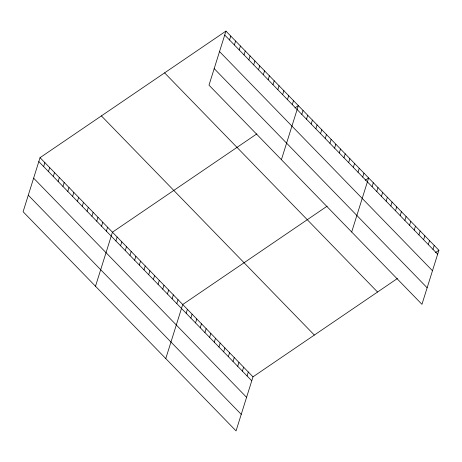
<?xml version="1.0" encoding="UTF-8"?>
<svg xmlns="http://www.w3.org/2000/svg" width="462" height="462" viewBox="0 0 462 462"><rect width="100%" height="100%" fill="white"/><g stroke="black" fill="none" stroke-linecap="round" stroke-linejoin="round"><path stroke-width="0.69" d="M225.947 31.098L209.003 85.164L421.956 304.325L438.9 250.26L225.947 31.098L40.044 157.675L23.1 211.74L236.053 430.902L252.997 376.836L397.436 278.494M43.636 166.58L44.872 162.641M48.464 171.546L49.7 167.608M53.292 176.513L54.522 172.574M58.12 181.479L59.35 177.547M62.942 186.446L64.178 182.513M67.77 191.418L69.005 187.48M72.598 196.385L73.833 192.446M77.425 201.351L78.661 197.413M82.253 206.318L83.483 202.385M87.081 211.284L88.311 207.351M91.903 216.256L93.139 212.318M96.731 221.223L97.967 217.284M101.559 226.189L102.795 222.251M106.387 231.156L107.617 227.223M95.501 286.255L112.445 232.19L256.884 133.847M115.898 240.945L117.134 237.012M120.582 245.767L121.818 241.834M125.266 250.589L126.501 246.65M129.955 255.411L131.185 251.472M134.638 260.233L135.874 256.295M139.322 265.055L140.558 261.117M144.005 269.877L145.241 265.939M148.695 274.699L149.925 270.761M153.378 279.516L154.608 275.583M229.545 40.003L230.775 36.065M158.062 284.338L159.298 280.405M234.367 44.97L235.603 41.031M162.745 289.16L163.981 285.227M239.195 49.936L240.431 46.004M167.435 293.982L168.665 290.049M244.023 54.903L245.258 50.97M172.118 298.804L173.348 294.866M248.851 59.875L250.081 55.937M176.802 303.626L178.037 299.688M253.678 64.842L254.909 60.903M165.777 358.576L182.721 304.51L327.16 206.168M258.506 69.808L259.736 65.87M186.174 313.271L187.405 309.332M263.328 74.775L264.564 70.842M190.858 318.093L192.088 314.154M268.156 79.741L269.392 75.808M195.542 322.915L196.777 318.976M272.984 84.713L274.22 80.775M200.225 327.731L201.461 323.798M277.812 89.68L279.042 85.741M204.914 332.553L206.144 328.621M282.64 94.646L283.87 90.708M209.598 337.376L210.828 333.443M287.462 99.613L288.698 95.68M214.281 342.198L215.517 338.265M292.29 104.579L293.526 100.647M218.965 347.02L220.201 343.081M281.41 159.679L298.354 105.613L294.947 107.935M223.654 351.842L224.884 347.903M301.802 114.374L303.037 110.435M228.338 356.664L229.568 352.725M306.491 119.19L307.721 115.257M233.021 361.486L234.257 357.548M311.174 124.012L312.404 120.08M237.705 366.308L238.941 362.37M315.858 128.834L317.094 124.902M242.388 371.13L243.624 367.192M320.541 133.657L321.777 129.724M247.078 375.947L248.308 372.014M325.231 138.479L326.461 134.54M329.914 143.301L331.144 139.362M334.598 148.123L335.834 144.184M339.281 152.945L340.517 149.007M343.971 157.767L345.201 153.829M348.654 162.589L349.884 158.651M353.338 167.406L354.573 163.473M358.021 172.228L359.257 168.295M362.71 177.05L363.941 173.117M351.68 232.005L368.624 177.939L365.217 180.255M372.077 186.694L373.313 182.761M376.761 191.516L377.997 187.578M381.445 196.338L382.68 192.4M386.134 201.161L387.364 197.222M390.817 205.983L392.053 202.044M395.501 210.805L396.737 206.866M400.184 215.621L401.42 211.688M404.874 220.443L406.104 216.511M409.557 225.265L410.793 221.333M414.241 230.088L415.477 226.155M418.924 234.91L420.16 230.977M423.614 239.732L424.844 235.793M428.297 244.554L429.533 240.615M432.981 249.376L434.216 245.438M435.493 252.581L438.9 250.26M224.717 35.037L437.664 254.198M219.531 51.577L432.484 270.738M214.189 68.624L427.142 287.786M164.599 72.869L377.552 292.03M101.392 115.904L314.345 335.066M40.044 157.675L252.997 376.836M38.808 161.608L251.761 380.769M33.628 178.153L246.575 397.314M28.286 195.195L241.233 414.356"/></g></svg>
